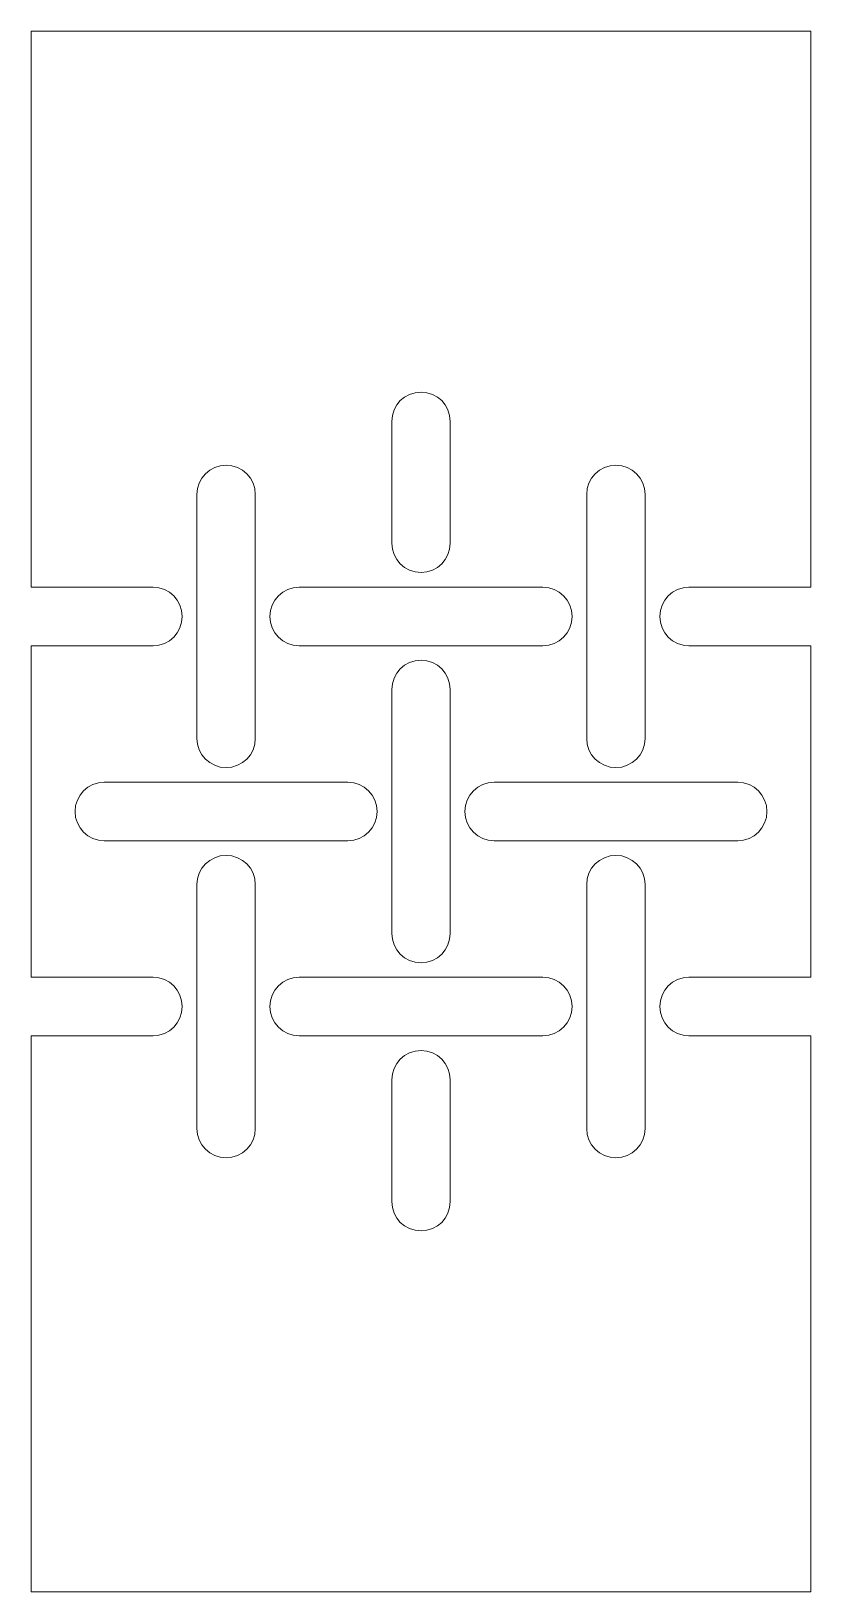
# Model space of a CAD drawing. Header units: metres. Extents: x 0 to 40, y 0 to 80.
import ezdxf

# ---------------------------------------------------------------- set-up
doc = ezdxf.new("R2010")
doc.units = ezdxf.units.M
doc.layers.add('TOP', color=1, linetype='Continuous', lineweight=0)

msp = doc.modelspace()

# ---------------------------------------------------------------- linework, layer by layer
at = {"layer": 'TOP'}
for p, q in [((40, 80), (0, 80)), ((0, 51.5), (0, 80)), ((40, 51.5), (40, 80)), ((18.5, 53.75), (18.5, 60)), ((21.5, 53.75), (21.5, 60)), ((8.5, 43.75), (8.5, 56.25)), ((11.5, 43.75), (11.5, 56.25)), ((28.5, 43.75), (28.5, 56.25)), ((31.5, 43.75), (31.5, 56.25)), ((0, 51.5), (6.25, 51.5)), ((13.75, 51.5), (26.25, 51.5)), ((33.75, 51.5), (40, 51.5)), ((0, 48.5), (6.25, 48.5)), ((0, 31.5), (0, 48.5)), ((13.75, 48.5), (26.25, 48.5)), ((33.75, 48.5), (40, 48.5)), ((40, 31.5), (40, 48.5)), ((18.5, 33.75), (18.5, 46.25)), ((21.5, 33.75), (21.5, 46.25)), ((3.75, 41.5), (16.25, 41.5)), ((23.75, 41.5), (36.25, 41.5)), ((3.75, 38.5), (16.25, 38.5)), ((23.75, 38.5), (36.25, 38.5)), ((8.5, 23.75), (8.5, 36.25)), ((11.5, 23.75), (11.5, 36.25)), ((28.5, 23.75), (28.5, 36.25)), ((31.5, 23.75), (31.5, 36.25)), ((0, 31.5), (6.25, 31.5)), ((13.75, 31.5), (26.25, 31.5)), ((33.75, 31.5), (40, 31.5)), ((0, 28.5), (6.25, 28.5)), ((0, 0), (0, 28.5)), ((13.75, 28.5), (26.25, 28.5)), ((33.75, 28.5), (40, 28.5)), ((40, 0), (40, 28.5)), ((18.5, 20), (18.5, 26.25)), ((21.5, 20), (21.5, 26.25)), ((0, 0), (40, 0))]:
    msp.add_line(p, q, dxfattribs=at)
for centre, start, end in [((20, 60), 0, 180), ((10, 56.25), 0, 180), ((30, 56.25), 0, 180), ((20, 53.75), -180, 0), ((6.25, 50), -90, 90), ((13.75, 50), -270, -90), ((26.25, 50), -90, 90), ((33.75, 50), -270, -90), ((20, 46.25), 0, 180), ((10, 43.75), -180, 0), ((30, 43.75), -180, 0), ((3.75, 40), -270, -90), ((16.25, 40), -90, 90), ((23.75, 40), -270, -90), ((36.25, 40), -90, 90), ((10, 36.25), 0, 180), ((30, 36.25), 0, 180), ((20, 33.75), -180, 0), ((6.25, 30), -90, 90), ((13.75, 30), -270, -90), ((26.25, 30), -90, 90), ((33.75, 30), -270, -90), ((20, 26.25), 0, 180), ((10, 23.75), -180, 0), ((30, 23.75), -180, 0), ((20, 20), -180, 0)]:
    msp.add_arc(centre, 1.5, start, end, dxfattribs=at)

doc.saveas('drawing.dxf')
